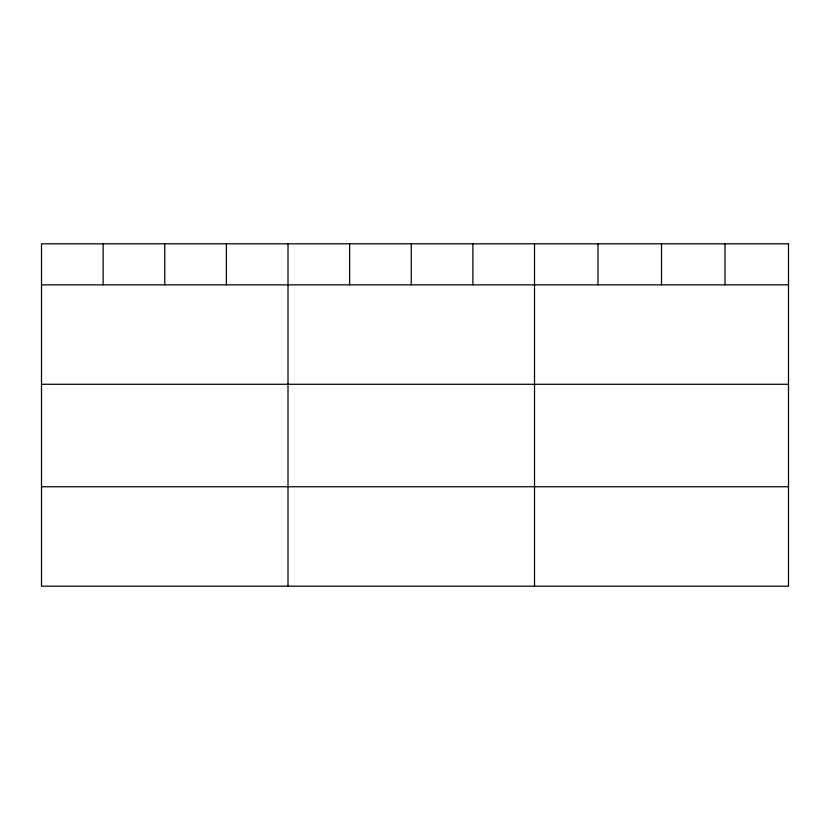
<?xml version="1.0" encoding="UTF-8"?>
<svg xmlns="http://www.w3.org/2000/svg" width="830" height="830" viewBox="0 0 830 830"><rect width="100%" height="100%" fill="white"/><g stroke="black" fill="none" stroke-linecap="round" stroke-linejoin="round"><path stroke-width="1.25" d="M41.5 284.835L788.5 284.835M41.5 384.28L788.5 384.28M41.5 486.743L788.5 486.743M725.005 243.813L725.005 284.835M661.51 243.813L661.51 284.835M598.015 243.813L598.015 284.835M534.52 243.813L534.52 586.188M472.893 243.813L472.893 284.835M411.265 243.813L411.265 284.835M349.638 243.813L349.638 284.835M288.01 243.813L288.01 586.188M226.383 243.813L226.383 284.835M164.755 243.813L164.755 284.835M103.128 243.813L103.128 284.835M788.5 243.813L41.5 243.813L41.5 586.188L788.5 586.188L788.5 243.813"/></g></svg>
